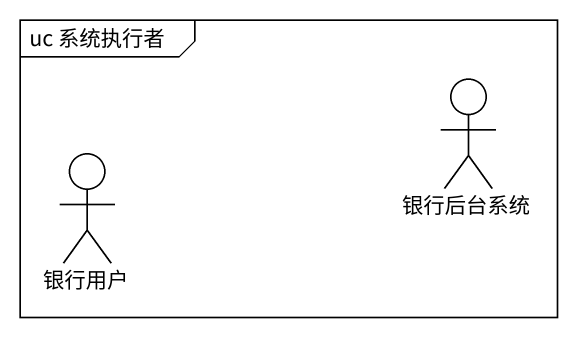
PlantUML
@startuml
mainframe uc 系统执行者
actor 银行后台系统
actor 银行用户
@enduml
